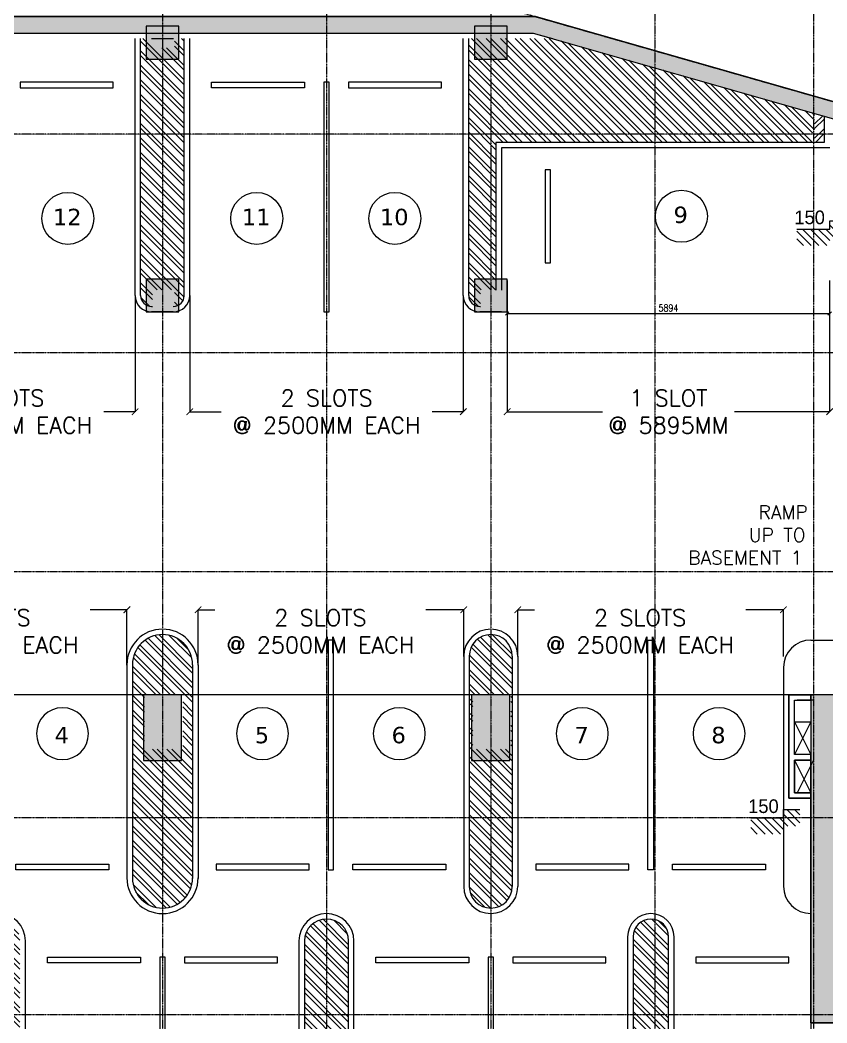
# Model space of a CAD drawing. Header units: inches. Extents: x -189245 to 740841, y -215444 to 469401.
# Drawn here: x 100189 to 114936, y 149053 to 167391 of the extents above; entities that cross this region are included whole.
import ezdxf

# ---------------------------------------------------------------- set-up
doc = ezdxf.new("R2010")
doc.units = ezdxf.units.IN
doc.header["$LTSCALE"] = 10
doc.header["$MEASUREMENT"] = 0
doc.linetypes.add('GRID NORMAL$0$GRID BASEMENT$0$GRID GROUND$0$GRID$0$$0$PHANTOM', pattern=[2.5, 1.25, -0.25, 0.25, -0.25, 0.25, -0.25])
doc.linetypes.add('PHANTOM2', pattern=[31.75, 15.875, -3.175, 3.175, -3.175, 3.175, -3.175])
for name, color, linetype in [('3', 252, 'Continuous'), ('6', 252, 'Continuous'), ('A-COLUMN HATCH', 252, 'Continuous'), ('a-dim', 8, 'Continuous'), ('A-DOOR', 1, 'Continuous'), ('A-GRID', 8, 'Continuous'), ('A-HATCH COLUMN', 252, 'Continuous'), ('A-HATCH-SOLID', 252, 'Continuous'), ('A-PARKING', 252, 'Continuous'), ('A-PLASTER', 8, 'Continuous'), ('A-RETAINING HATCH', 252, 'Continuous'), ('A-RETAINING WALL', 6, 'Continuous'), ('A-ROAD', 252, 'Continuous'), ('A-SHEARWALL', 6, 'Continuous'), ('A-TEXT', 3, 'Continuous'), ('COLUMN', 6, 'Continuous'), ('ELEVATION MARK', 2, 'Continuous'), ('EXHAUST', 2, 'Continuous'), ('TEXT', 3, 'Continuous'), ('tick', 3, 'Continuous'), ('TSG- WALL 100', 244, 'Continuous')]:
    doc.layers.add(name, color=color, linetype=linetype)
doc.layers.add('DEFPOINT', color=7, linetype='Continuous', plot=False)
doc.styles.add('250', font='romans.shx', dxfattribs={"width": 0.85})
doc.styles.add('PRSP_Simplex', font='simplex.shx')
doc.styles.add('ROMANS 300', font='romans.shx', dxfattribs={"height": 300})
doc.styles.add('VERDANA', font='verdana.TTF')
doc.dimstyles.new('loudet_dim50', dxfattribs={"dimscale": 0.5, "dimtxt": 250, "dimasz": 1.2, "dimexe": 75, "dimexo": 50, "dimgap": 75, "dimtad": 1, "dimdec": 0, "dimzin": 0, "dimdsep": 46, "dimtxsty": '250', "dimblk": 'arrw tick', "dimcen": 0.09, "dimclrd": 256, "dimclre": 256, "dimclrt": 2, "dimadec": 0, "dimazin": 0, "dimtfac": 1, "dimtdec": 0, "dimtix": 1, "dimtofl": 0, "dimtmove": 0, "dimatfit": 0, "dimldrblk": 'TICK', "dimfxl": 0.18, "dimtolj": 1, "dimtzin": 0, "dimarcsym": 0})
doc.dimstyles.get("Standard").update_dxf_attribs({"dimtxt": 0.18, "dimasz": 0.18, "dimexe": 0.18, "dimexo": 0.0625, "dimgap": 0.09, "dimtad": 0, "dimtih": 1, "dimtoh": 1, "dimdec": 4, "dimzin": 0, "dimdsep": 46, "dimtxsty": 'Standard', "dimcen": 0.09, "dimadec": 0, "dimazin": 0, "dimtfac": 1, "dimtdec": 4, "dimtofl": 0, "dimtmove": 0, "dimatfit": 3, "dimfxl": 1, "dimtolj": 1, "dimtzin": 0, "dimarcsym": 0})
pattern_1 = [(135, (78017.65, 121641.35), (-132.5825, -132.5825), []), (135, (78017.65, 121729.74), (-132.5825, -132.5825), [])]
pattern_2 = [(135, (154038.28, 121641.35), (-132.5825, -132.5825), []), (135, (154038.28, 121729.74), (-132.5825, -132.5825), [])]

# ---------------------------------------------------------------- blocks, each defined once
blk = doc.blocks.new('STEP')
at = {"color": 1}
for p, q in [((-196, -300), (-496, 0)), ((-54, -300), (-354, 0)), ((0, -213), (-213, 0)), ((220, -150), (0, 70)), ((300, -89), (61, 150)), ((300, 53), (203, 150)), ((-337, -300), (-600, -37)), ((-479, -300), (-600, -179)), ((78, -150), (-72, 0))]:
    blk.add_line(p, q, dxfattribs=at)
at = {"color": 3}
blk.add_lwpolyline([(-600, 0), (0, 0), (0, 150), (300, 150)], dxfattribs=at)
blk.add_attdef('000', (-646, 88), '', height=250, dxfattribs=at)
blk = doc.blocks.new('Park-slot2')
at = {"color": 1}
blk.add_lwpolyline([(800, 1200), (5000, 1200), (5000, 1300), (800, 1300)], close=True, dxfattribs=at)
at = {"color": 2}
blk.add_lwpolyline([(800, 850), (900, 850), (900, -850), (800, -850)], close=True, dxfattribs=at)
blk = doc.blocks.new('_ARCHTICK')
at = {"color": 0, "linetype": 'ByBlock', "ltscale": 20, "const_width": 0.15}
blk.add_lwpolyline([(-0.5, -0.5), (0.5, 0.5)], dxfattribs=at)
blk = doc.blocks.new('*D777')
at = {"layer": 'a-dim', "color": 1, "lineweight": -2}
for p, q in [((97292, 162354), (97292, 160230)), ((102292, 162354), (102292, 160230)), ((97292, 160230), (97864, 160230)), ((102292, 160230), (101721, 160230))]:
    blk.add_line(p, q, dxfattribs=at)
at = {"layer": 'Defpoints', "color": 0}
for p in [(97292, 162354), (102292, 162354), (102292, 160230)]:
    blk.add_point(p, dxfattribs=at)
at = {"layer": 'a-dim', "color": 1, "lineweight": -2, "xscale": 120, "yscale": 120, "zscale": 120, "rotation": 180}
blk.add_blockref('_ARCHTICK', (97292, 160230), dxfattribs=at)
at = {"layer": 'a-dim', "color": 1, "lineweight": -2, "xscale": 120, "yscale": 120, "zscale": 120}
blk.add_blockref('_ARCHTICK', (102292, 160230), dxfattribs=at)
at = {"layer": 'a-dim', "color": 3, "insert": (99792, 160230), "char_height": 300, "attachment_point": 5, "style": 'ROMANS 300'}
blk.add_mtext('\\A1;2 SLOTS\\P@ 2500MM EACH', dxfattribs=at)
blk = doc.blocks.new('*D778')
at = {"layer": 'a-dim', "color": 1, "lineweight": -2}
for p, q in [((103290, 162354), (103290, 160230)), ((108290, 162354), (108290, 160230)), ((103290, 160230), (103864, 160230)), ((108290, 160230), (107721, 160230))]:
    blk.add_line(p, q, dxfattribs=at)
at = {"layer": 'Defpoints', "color": 0}
for p in [(103290, 162354), (108290, 162354), (108290, 160230)]:
    blk.add_point(p, dxfattribs=at)
at = {"layer": 'a-dim', "color": 1, "lineweight": -2, "xscale": 120, "yscale": 120, "zscale": 120, "rotation": 180}
blk.add_blockref('_ARCHTICK', (103290, 160230), dxfattribs=at)
at = {"layer": 'a-dim', "color": 1, "lineweight": -2, "xscale": 120, "yscale": 120, "zscale": 120}
blk.add_blockref('_ARCHTICK', (108290, 160230), dxfattribs=at)
at = {"layer": 'a-dim', "color": 3, "insert": (105792, 160230), "char_height": 300, "attachment_point": 5, "style": 'ROMANS 300'}
blk.add_mtext('\\A1;2 SLOTS\\P@ 2500MM EACH', dxfattribs=at)
blk = doc.blocks.new('*D780')
at = {"layer": 'a-dim', "color": 1, "lineweight": -2}
for p, q in [((97286, 155754), (97286, 156609)), ((97286, 156609), (97613, 156609)), ((102142, 156609), (101470, 156609)), ((102142, 155597), (102142, 156609))]:
    blk.add_line(p, q, dxfattribs=at)
at = {"layer": 'Defpoints', "color": 0}
for p in [(102142, 156609), (97286, 155754), (102142, 155597)]:
    blk.add_point(p, dxfattribs=at)
at = {"layer": 'a-dim', "color": 1, "lineweight": -2, "xscale": 120, "yscale": 120, "zscale": 120, "rotation": 180}
blk.add_blockref('_ARCHTICK', (97286, 156609), dxfattribs=at)
at = {"layer": 'a-dim', "color": 1, "lineweight": -2, "xscale": 120, "yscale": 120, "zscale": 120}
blk.add_blockref('_ARCHTICK', (102142, 156609), dxfattribs=at)
at = {"layer": 'a-dim', "color": 3, "insert": (99541, 156214), "char_height": 300, "attachment_point": 5, "style": 'ROMANS 300'}
blk.add_mtext('\\A1;2 SLOTS\\P@ 2500MM EACH', dxfattribs=at)
blk = doc.blocks.new('*D781')
at = {"layer": 'a-dim', "color": 1, "lineweight": -2}
for p, q in [((103443, 155597), (103443, 156609)), ((103443, 156609), (103750, 156609)), ((108299, 156609), (107607, 156609)), ((108299, 155754), (108299, 156609))]:
    blk.add_line(p, q, dxfattribs=at)
at = {"layer": 'Defpoints', "color": 0}
for p in [(108299, 156609), (108299, 155754), (103443, 155597)]:
    blk.add_point(p, dxfattribs=at)
at = {"layer": 'a-dim', "color": 1, "lineweight": -2, "xscale": 120, "yscale": 120, "zscale": 120, "rotation": 180}
blk.add_blockref('_ARCHTICK', (103443, 156609), dxfattribs=at)
at = {"layer": 'a-dim', "color": 1, "lineweight": -2, "xscale": 120, "yscale": 120, "zscale": 120}
blk.add_blockref('_ARCHTICK', (108299, 156609), dxfattribs=at)
at = {"layer": 'a-dim', "color": 3, "insert": (105679, 156214), "char_height": 300, "attachment_point": 5, "style": 'ROMANS 300'}
blk.add_mtext('\\A1;2 SLOTS\\P@ 2500MM EACH', dxfattribs=at)
blk = doc.blocks.new('*D782')
at = {"layer": 'a-dim', "color": 1, "lineweight": -2}
for p, q in [((109286, 155754), (109286, 156609)), ((109286, 156609), (109593, 156609)), ((114142, 156609), (113451, 156609)), ((114142, 155754), (114142, 156609))]:
    blk.add_line(p, q, dxfattribs=at)
at = {"layer": 'Defpoints', "color": 0}
for p in [(114142, 156609), (109286, 155754), (114142, 155754)]:
    blk.add_point(p, dxfattribs=at)
at = {"layer": 'a-dim', "color": 1, "lineweight": -2, "xscale": 120, "yscale": 120, "zscale": 120, "rotation": 180}
blk.add_blockref('_ARCHTICK', (109286, 156609), dxfattribs=at)
at = {"layer": 'a-dim', "color": 1, "lineweight": -2, "xscale": 120, "yscale": 120, "zscale": 120}
blk.add_blockref('_ARCHTICK', (114142, 156609), dxfattribs=at)
at = {"layer": 'a-dim', "color": 3, "insert": (111522, 156214), "char_height": 300, "attachment_point": 5, "style": 'ROMANS 300'}
blk.add_mtext('\\A1;2 SLOTS\\P@ 2500MM EACH', dxfattribs=at)
blk = doc.blocks.new('1')
at = {"layer": 'A-DOOR'}
blk.add_circle((0, 0), 475, dxfattribs=at)
at = {"layer": 'TEXT', "style": 'VERDANA'}
blk.add_attdef('15B', (-404, -124), '', height=300, dxfattribs=at)
blk = doc.blocks.new('arrw tick')
at = {"layer": 'tick'}
blk.add_line((-53, -53), (53, 53), dxfattribs=at)
blk = doc.blocks.new('*D932')
at = {"layer": 'A-DOOR', "lineweight": -2}
for p, q in [((109092, 162628), (109092, 161987)), ((114986, 162628), (114986, 161987))]:
    blk.add_line(p, q, dxfattribs=at)
at = {"layer": 'A-DOOR', "linetype": 'Continuous', "lineweight": -2}
blk.add_line((109093, 162025), (114986, 162025), dxfattribs=at)
at = {"layer": 'Defpoints', "color": 0}
for p in [(109092, 162653), (114986, 162653), (114986, 162025)]:
    blk.add_point(p, dxfattribs=at)
at = {"layer": 'A-DOOR', "lineweight": -2, "xscale": 0.6, "yscale": 0.6, "zscale": 0.6, "rotation": 180}
blk.add_blockref('arrw tick', (109092, 162025), dxfattribs=at)
at = {"layer": 'A-DOOR', "lineweight": -2, "xscale": 0.6, "yscale": 0.6, "zscale": 0.6}
blk.add_blockref('arrw tick', (114986, 162025), dxfattribs=at)
at = {"layer": 'A-DOOR', "color": 2, "insert": (112039, 162125), "char_height": 125, "attachment_point": 5, "style": '250'}
blk.add_mtext('\\A1;5894', dxfattribs=at)
blk = doc.blocks.new('TICK')
at = {"layer": '6'}
blk.add_line((0, 0), (0, 0), dxfattribs=at)
at = {"layer": 'A-PLASTER'}
blk.add_line((-1, 0), (0, 0), dxfattribs=at)
blk = doc.blocks.new('*D913')
at = {"layer": 'a-dim', "color": 1, "lineweight": -2}
for p, q in [((114986, 162461), (114986, 160230)), ((109092, 162056), (109092, 160230)), ((109092, 160230), (110832, 160230)), ((114986, 160230), (113246, 160230))]:
    blk.add_line(p, q, dxfattribs=at)
at = {"layer": 'Defpoints', "color": 0}
for p in [(114986, 162461), (109092, 162057), (114986, 160230)]:
    blk.add_point(p, dxfattribs=at)
at = {"layer": 'a-dim', "color": 1, "lineweight": -2, "xscale": 120, "yscale": 120, "zscale": 120, "rotation": 180}
blk.add_blockref('_ARCHTICK', (109092, 160230), dxfattribs=at)
at = {"layer": 'a-dim', "color": 1, "lineweight": -2, "xscale": 120, "yscale": 120, "zscale": 120}
blk.add_blockref('_ARCHTICK', (114986, 160230), dxfattribs=at)
at = {"layer": 'a-dim', "color": 3, "insert": (112039, 160230), "char_height": 300, "attachment_point": 5, "style": 'ROMANS 300'}
blk.add_mtext('\\A1;1 SLOT\\P@ 5895MM ', dxfattribs=at)

msp = doc.modelspace()

# ---------------------------------------------------------------- hatches: boundary and pattern name
at = {"layer": 'A-COLUMN HATCH'}
h = msp.add_hatch(dxfattribs=at)
h.set_pattern_fill('ANSI32', color=256, scale=500, style=0)
h.set_pattern_definition([(45, (78017.65, 121641.35), (-132.5825, 132.5825), []), (45, (78106.04, 121641.35), (-132.5825, 132.5825), [])])
h.paths.add_polyline_path([(114711.32235, 165311.07958), (114886.11797, 165311.07958), (114886.11797, 165634.95745), (114711.32235, 165684.89434)])
h.paths.add_polyline_path([(114886.11797, 165153.88317), (114886.11797, 165311.07958), (114711.32235, 165311.07958), (114711.32235, 165153.88317)])
at = {"layer": 'A-HATCH COLUMN', "ltscale": 2}
h = msp.add_hatch(color=256, dxfattribs=at)
h.paths.add_polyline_path([(117542.30547, 149053.41648), (117542.30547, 154553.41648), (116892.30547, 154553.41648), (116892.30547, 155053.41648), (118042.30547, 155053.41648), (118042.30547, 149053.41648)])
edge = h.paths.add_edge_path()
edge.add_line((116167.30547, 149956.79671), (116167.30547, 149053.41648))
edge.add_line((116167.30547, 149053.41648), (115967.30547, 149053.41648))
edge.add_line((115967.30547, 149053.41648), (115967.30547, 150453.41648))
edge.add_line((115967.30547, 150453.41648), (115142.30547, 150453.41648))
edge.add_line((115142.30547, 150453.41648), (115142.30547, 149053.41648))
edge.add_line((115142.30547, 149053.41648), (114642.30547, 149053.41648))
edge.add_line((114642.30547, 149053.41648), (114642.30547, 155053.41648))
edge.add_line((114642.30547, 155053.41648), (115792.30547, 155053.41648))
edge.add_line((115792.30547, 155053.41648), (115792.30547, 154553.41648))
edge.add_line((115792.30547, 154553.41648), (115142.30547, 154553.41648))
edge.add_line((115142.30547, 154553.41648), (115142.30547, 150578.41648))
edge.add_line((115142.30547, 150578.41648), (116167.30547, 150578.41648))
edge.add_line((116167.30547, 150578.41648), (116167.30547, 150156.79671))
edge.add_line((116167.30547, 150156.79671), (116352.34321, 150156.29972))
edge.add_line((116352.34321, 150156.29972), (116352.34321, 149956.29972))
edge.add_line((116352.34321, 149956.29972), (116167.30547, 149956.79671))
edge.add_line((116167.30547, 149956.79671), (116167.30547, 149856.79671))
h = msp.add_hatch(color=256, dxfattribs=at)
h.paths.add_polyline_path([(115142.30547, 149053.41648), (115142.30547, 154553.41648), (115792.30547, 154553.41648), (115792.30547, 155053.41648), (114642.30547, 155053.41648), (114642.30547, 149053.41648)])
edge = h.paths.add_edge_path()
edge.add_line((116517.30547, 149956.79671), (116517.30547, 149053.41648))
edge.add_line((116517.30547, 149053.41648), (116717.30547, 149053.41648))
edge.add_line((116717.30547, 149053.41648), (116717.30547, 150453.41648))
edge.add_line((116717.30547, 150453.41648), (117542.30547, 150453.41648))
edge.add_line((117542.30547, 150453.41648), (117542.30547, 149053.41648))
edge.add_line((117542.30547, 149053.41648), (118042.30547, 149053.41648))
edge.add_line((118042.30547, 149053.41648), (118042.30547, 155053.41648))
edge.add_line((118042.30547, 155053.41648), (116892.30547, 155053.41648))
edge.add_line((116892.30547, 155053.41648), (116892.30547, 154553.41648))
edge.add_line((116892.30547, 154553.41648), (117542.30547, 154553.41648))
edge.add_line((117542.30547, 154553.41648), (117542.30547, 150578.41648))
edge.add_line((117542.30547, 150578.41648), (116517.30547, 150578.41648))
edge.add_line((116517.30547, 150578.41648), (116517.30547, 150156.79671))
edge.add_line((116517.30547, 150156.79671), (116332.26773, 150156.29972))
edge.add_line((116332.26773, 150156.29972), (116332.26773, 149956.29972))
edge.add_line((116332.26773, 149956.29972), (116517.30547, 149956.79671))
edge.add_line((116517.30547, 149956.79671), (116517.30547, 149856.79671))
at = {"layer": 'A-HATCH-SOLID', "ltscale": 2}
h = msp.add_hatch(color=256, dxfattribs=at)
h.paths.add_polyline_path([(78017.36797, 169753.41648), (78017.36797, 169053.41648), (79217.36797, 169053.41648), (79217.36797, 169753.41648)])
h.paths.add_polyline_path([(78017.36797, 165653.41648), (78017.36797, 164953.41648), (79217.36797, 164953.41648), (79217.36797, 165653.41648)])
h.paths.add_polyline_path([(78017.36797, 157653.41648), (78017.36797, 156953.41648), (79217.36797, 156953.41648), (79217.36797, 157653.41648)])
h.paths.add_polyline_path([(78717.36797, 148903.41648), (78017.36797, 148903.41648), (78017.36797, 147703.41648), (78717.36797, 147703.41648)])
h.paths.add_polyline_path([(78017.36797, 139653.41648), (78017.36797, 138953.41648), (79217.36797, 138953.41648), (79217.36797, 139653.41648)])
h.paths.add_polyline_path([(78017.36797, 131653.41648), (78017.36797, 130953.41648), (79217.36797, 130953.41648), (79217.36797, 131653.41648)])
h.paths.add_polyline_path([(78017.36797, 127553.41648), (78017.36797, 126853.41648), (79217.36797, 126853.41648), (79217.36797, 127553.41648)])
h.paths.add_polyline_path([(84692.36797, 135753.41648), (84692.36797, 134953.41648), (85892.36797, 134953.41648), (85892.36797, 135753.41648)])
h.paths.add_polyline_path([(88667.36797, 135653.41648), (88667.36797, 134953.41648), (89867.36797, 134953.41648), (89867.36797, 135653.41648)])
h.paths.add_polyline_path([(99492.36797, 129403.41648), (100092.36797, 129403.41648), (100092.36797, 130003.41648), (99492.36797, 130003.41648)])
h.paths.add_polyline_path([(105492.36797, 129403.88301), (106092.36797, 129403.88301), (106092.36797, 130003.88301), (105492.36797, 130003.88301)])
h.paths.add_polyline_path([(111492.36797, 129403.41648), (112092.36797, 129403.41648), (112092.36797, 130003.41648), (111492.36797, 130003.41648)])
h.paths.add_polyline_path([(114392.36797, 129403.41648), (114992.36797, 129403.41648), (114992.36797, 130003.41648), (114392.36797, 130003.41648)])
h.paths.add_polyline_path([(118763.91279, 130308.36053), (119347.20614, 130448.96235), (119206.60432, 131032.25569), (118623.31097, 130891.65387)])
h.paths.add_polyline_path([(111442.36797, 141553.41648), (112142.36797, 141553.41648), (112142.36797, 142753.41648), (111442.36797, 142753.41648)])
h.paths.add_polyline_path([(105442.36797, 141553.41648), (106142.36797, 141553.41648), (106142.36797, 142753.41648), (105442.36797, 142753.41648)])
h.paths.add_polyline_path([(99442.36797, 141553.41648), (100142.36797, 141553.41648), (100142.36797, 142753.41648), (99442.36797, 142753.41648)])
h.paths.add_polyline_path([(93442.36797, 141553.41648), (94142.36797, 141553.41648), (94142.36797, 142753.41648), (93442.36797, 142753.41648)])
h.paths.add_polyline_path([(93442.36797, 146353.41648), (94142.36797, 146353.41648), (94142.36797, 147553.41648), (93442.36797, 147553.41648)])
h.paths.add_polyline_path([(99442.36797, 146353.41648), (100142.36797, 146353.41648), (100142.36797, 147553.41648), (99442.36797, 147553.41648)])
h.paths.add_polyline_path([(105442.36797, 146353.41648), (106142.36797, 146353.41648), (106142.36797, 147553.41648), (105442.36797, 147553.41648)])
h.paths.add_polyline_path([(111442.36797, 146353.41648), (112142.36797, 146353.41648), (112142.36797, 147553.41648), (111442.36797, 147553.41648)])
h.paths.add_polyline_path([(108442.36797, 153853.41648), (109142.36797, 153853.41648), (109142.36797, 155053.41648), (108442.36797, 155053.41648)])
h.paths.add_polyline_path([(102442.36797, 153853.41648), (103142.36797, 153853.41648), (103142.36797, 155053.41648), (102442.36797, 155053.41648)])
h.paths.add_polyline_path([(96442.36797, 153853.41648), (97142.36797, 153853.41648), (97142.36797, 155053.41648), (96442.36797, 155053.41648)])
h.paths.add_polyline_path([(84692.36797, 161753.41648), (84692.36797, 160953.41648), (85892.36797, 160953.41648), (85892.36797, 161753.41648)])
h.paths.add_polyline_path([(88667.36797, 161653.41648), (88667.36797, 160953.41648), (89867.36797, 160953.41648), (89867.36797, 161653.41648)])
h.paths.add_polyline_path([(96492.36797, 162053.41648), (97092.36797, 162053.41648), (97092.36797, 162653.41648), (96492.36797, 162653.41648)])
h.paths.add_polyline_path([(96492.36797, 166677.41648), (97092.36797, 166677.41648), (97092.36797, 167277.41648), (96492.36797, 167277.41648)])
h.paths.add_polyline_path([(102492.36797, 166677.41648), (103092.36797, 166677.41648), (103092.36797, 167277.41648), (102492.36797, 167277.41648)])
h.paths.add_polyline_path([(102492.36797, 162053.41648), (103092.36797, 162053.41648), (103092.36797, 162653.41648), (102492.36797, 162653.41648)])
h.paths.add_polyline_path([(108492.36797, 166677.41648), (109092.36797, 166677.41648), (109092.36797, 167277.41648), (108492.36797, 167277.41648)])
h.paths.add_polyline_path([(108492.36797, 162053.41648), (109092.36797, 162053.41648), (109092.36797, 162653.41648), (108492.36797, 162653.41648)])
h.paths.add_polyline_path([(124892.36797, 162076.01537), (125492.36797, 162076.01537), (125492.36797, 162676.01537), (124892.36797, 162676.01537)])
h.paths.add_polyline_path([(124892.36797, 153553.41648), (125492.36797, 153553.41648), (125492.36797, 155053.41648), (124892.36797, 155053.41648)])
h.paths.add_polyline_path([(124892.36797, 149053.41648), (125492.36797, 149053.41648), (125492.36797, 150553.41648), (124892.36797, 150553.41648)])
h.paths.add_polyline_path([(124892.36797, 146053.41648), (125492.36797, 146053.41648), (125492.36797, 147553.41648), (124892.36797, 147553.41648)])
h.paths.add_polyline_path([(124892.36797, 141553.41648), (125492.36797, 141553.41648), (125492.36797, 143053.41648), (124892.36797, 143053.41648)])
h.paths.add_polyline_path([(124886.54631, 131804.97759), (125469.83965, 131945.57941), (125329.23783, 132528.87276), (124745.94449, 132388.27094)])
h.paths.add_polyline_path([(117392.36797, 162053.41648), (117992.36797, 162053.41648), (117992.36797, 162653.41648), (117392.36797, 162653.41648)])
h.paths.add_polyline_path([(116592.36797, 164688.09359), (117192.36797, 164688.09359), (117192.36797, 165288.09359), (116592.36797, 165288.09359)])
h.paths.add_polyline_path([(99492.36724, 133958.50249), (100092.36724, 133958.50249), (100092.36724, 134558.50249), (99492.36724, 134558.50249)])
h.paths.add_polyline_path([(105492.36711, 133959.36792), (106092.36711, 133959.36792), (106092.36711, 134559.36792), (105492.36711, 134559.36792)])
h.paths.add_polyline_path([(111492.36699, 133960.22938), (112092.36699, 133960.22938), (112092.36699, 134560.22938), (111492.36699, 134560.22938)])
h.paths.add_polyline_path([(124907.60982, 136119.92322), (125492.23186, 136254.89385), (125357.26123, 136839.51589), (124772.63919, 136704.54526)])
h.paths.add_polyline_path([(117834.58045, 134433.11723), (118419.20249, 134568.08786), (118284.23186, 135152.7099), (117699.60982, 135017.73927)])
h.paths.add_polyline_path([(88667.36797, 155053.41648), (88667.36797, 154353.41648), (89867.36797, 154353.41648), (89867.36797, 155053.41648)])
h.paths.add_polyline_path([(88667.36797, 142253.41648), (88667.36797, 141553.41648), (89867.36797, 141553.41648), (89867.36797, 142253.41648)])
h.paths.add_polyline_path([(93492.36796, 133957.58157), (94092.36796, 133957.58157), (94092.36796, 134557.58157), (93492.36796, 134557.58157)])
h.paths.add_polyline_path([(93492.36856, 129403.41648), (94092.36856, 129403.41648), (94092.36856, 130003.41648), (93492.36856, 130003.41648)])
at = {"layer": 'A-PARKING'}
h = msp.add_hatch(dxfattribs=at)
h.set_pattern_fill('ANSI32', color=8, scale=500, angle=90, style=0)
h.set_pattern_definition(pattern_1)
h.paths.add_polyline_path([(103189.24297, 165311.07958), (102811.32235, 165311.07958), (102811.32235, 162461.07958), (103011.32235, 162461.07958), (103011.32235, 162155.10565, 0.3821718943), (103189.24297, 162353.88317)])
h.paths.add_polyline_path([(102811.32235, 166884.85588), (102611.32235, 166884.85588), (102611.32235, 167053.88317), (102592.36797, 167053.88317), (102392.38361, 167053.88317), (102392.38361, 165311.07958), (102811.32235, 165311.07958)])
h.paths.add_polyline_path([(103189.24297, 167053.88317), (103011.32235, 167053.88317), (103011.32235, 166884.85588), (102811.32235, 166884.85588), (102811.32235, 165311.07958), (103189.24297, 165311.07958)])
h.paths.add_polyline_path([(102811.32235, 165311.07958), (102392.38361, 165311.07958), (102392.38361, 162353.88317, 0.4142135624), (102592.38361, 162153.88317), (102611.32235, 162153.88317), (102611.32235, 162461.07958), (102811.32235, 162461.07958)])
h.paths.add_polyline_path([(108811.32235, 165311.07958), (108389.24297, 165311.07958), (108389.24297, 162353.88317, 0.4142135624), (108589.24297, 162153.88317), (108605.07235, 162153.88317), (108605.07235, 162461.07958), (108811.32235, 162461.07958)])
h.paths.add_polyline_path([(108811.32235, 167053.88317), (108389.24297, 167053.88317), (108389.24297, 165311.07958), (108811.32235, 165311.07958)])
h.paths.add_polyline_path([(111811.32235, 166513.38753), (109919.40898, 167053.88317), (108811.32235, 167053.88317), (108811.32235, 165311.07958), (111811.32235, 165311.07958)])
h.paths.add_polyline_path([(114711.32235, 165684.89434), (111811.32235, 166513.38753), (111811.32235, 165311.07958), (114711.32235, 165311.07958)])
h.paths.add_polyline_path([(114711.32235, 165311.07958), (111811.32235, 165311.07958), (111811.32235, 165153.88317), (114711.32235, 165153.88317)])
h.paths.add_polyline_path([(111811.32235, 165311.07958), (108811.32235, 165311.07958), (108811.32235, 162461.07958), (108886.11797, 162461.07958), (108886.11797, 165153.88317), (111811.32235, 165153.88317)])
h = msp.add_hatch(dxfattribs=at)
h.set_pattern_fill('ANSI32', color=8, scale=500, angle=90, style=0)
h.set_pattern_definition(pattern_1)
h.paths.add_polyline_path([(102811.32235, 151154.20337, 0.4005318637), (103342.65201, 151696.9741), (103342.65201, 152811.07958), (102811.32235, 152811.07958)])
h.paths.add_polyline_path([(102811.32235, 152811.07958), (102242.40033, 152811.07958), (102242.41316, 151704.01188, 0.4242356066), (102811.32235, 151154.20337)])
h.paths.add_polyline_path([(102242.40033, 152811.07958), (102811.32235, 152811.07958), (102811.32235, 154061.07958), (102461.32235, 154061.07958), (102461.32235, 155061.07958), (102242.37426, 155061.07958)])
h.paths.add_polyline_path([(103342.65201, 155061.07958), (103161.32235, 155061.07958), (103161.32235, 154061.07958), (102811.32235, 154061.07958), (102811.32235, 152811.07958), (103342.65201, 152811.07958)])
h.paths.add_polyline_path([(102811.32235, 155061.07958), (103161.32235, 155061.07958), (103342.65201, 155061.07958), (103342.65201, 155603.74115, 0.4042311026), (102811.32235, 156153.56142)])
h.paths.add_polyline_path([(102242.36797, 155603.74115), (102242.37426, 155061.07958), (102811.32235, 155061.07958), (102811.32235, 156153.56142, 0.4242669859)])
h = msp.add_hatch(dxfattribs=at)
h.set_pattern_fill('ANSI32', color=8, scale=500, angle=90, style=0)
h.set_pattern_definition(pattern_1)
h.paths.add_polyline_path([(108811.32235, 156153.43334, 0.4282879854), (108398.90201, 155760.27519), (108398.90201, 155061.07958), (108811.32235, 155061.07958)])
h.paths.add_polyline_path([(108811.32235, 156153.43334), (108811.32235, 155061.07958), (109161.32235, 155061.07958), (109186.11797, 155061.07958), (109186.11797, 155760.27519, 0.4002778294)])
h.paths.add_polyline_path([(108811.32235, 154061.07958), (108461.32235, 154061.07958), (108461.32235, 155061.07958), (108398.90201, 155061.07958), (108398.90201, 152811.07958), (108811.32235, 152811.07958)])
h.paths.add_polyline_path([(109186.11797, 155061.07958), (109161.32235, 155061.07958), (109161.32235, 154061.07958), (108811.32235, 154061.07958), (108811.32235, 152811.07958), (109186.11797, 152811.07958)])
h.paths.add_polyline_path([(108811.32235, 152811.07958), (108398.90201, 152811.07958), (108398.90201, 151547.36736, 0.4282879854), (108811.32235, 151154.2092)])
h.paths.add_polyline_path([(109186.11797, 152811.07958), (108811.32235, 152811.07958), (108811.32235, 151154.2092, 0.4002778294), (109186.11797, 151547.36736)])
h = msp.add_hatch(dxfattribs=at)
h.set_pattern_fill('ANSI32', color=8, scale=500, angle=90, style=0)
h.set_pattern_definition(pattern_2)
h.paths.add_polyline_path([(112042.36797, 146561.07958), (111811.32235, 146561.07958), (111811.32235, 143811.07958), (112042.36797, 143811.07958)])
h.paths.add_polyline_path([(111811.32235, 146561.07958), (111461.32235, 146561.07958), (111461.32235, 147411.07958), (111392.36797, 147411.07958), (111392.36797, 143811.07958), (111811.32235, 143811.07958)])
h.paths.add_polyline_path([(106192.36797, 147411.07958), (106161.32235, 147411.07958), (106161.32235, 146561.07958), (105811.32235, 146561.07958), (105811.32235, 143811.07958), (106192.36797, 143811.07958)])
h.paths.add_polyline_path([(105811.32235, 146561.07958), (105461.32235, 146561.07958), (105461.32235, 147411.07958), (105386.11797, 147411.07958), (105386.11797, 146686.07958), (105386.32235, 146686.07958), (105386.32235, 146486.07958), (105386.11797, 146486.07958), (105386.11797, 143811.07958), (105811.32235, 143811.07958)])
h.paths.add_polyline_path([(105811.32235, 149211.07958), (105386.11797, 149211.07958), (105386.11797, 147636.07958), (105386.32235, 147636.07958), (105386.32235, 147436.07958), (105386.11797, 147436.07958), (105386.11797, 147411.07958), (105461.32235, 147411.07958), (105461.32235, 147561.07958), (105811.32235, 147561.07958)])
h.paths.add_polyline_path([(106192.36797, 149211.07958), (105811.32235, 149211.07958), (105811.32235, 147561.07958), (106161.32235, 147561.07958), (106161.32235, 147411.07958), (106192.36797, 147411.07958)])
h.paths.add_polyline_path([(106192.36797, 150553.55542, 0.3962451034), (105811.32235, 150953.28778), (105811.32235, 149211.07958), (106192.36797, 149211.07958)])
h.paths.add_polyline_path([(105811.32235, 150953.28778, 0.4283012863), (105386.11797, 150553.55542), (105386.11797, 149211.07958), (105811.32235, 149211.07958)])
h.paths.add_polyline_path([(99811.32235, 146561.07958), (99461.32235, 146561.07958), (99461.32235, 147411.07958), (99386.11797, 147411.07958), (99386.11797, 146686.07958), (99386.32235, 146686.07958), (99386.32235, 146486.07958), (99386.11797, 146486.07958), (99386.11797, 143811.07958), (99811.32235, 143811.07958)])
h.paths.add_polyline_path([(100186.11797, 147411.07958), (100161.32235, 147411.07958), (100161.32235, 146561.07958), (99811.32235, 146561.07958), (99811.32235, 143811.07958), (100186.11797, 143811.07958)])
h.paths.add_polyline_path([(100186.11797, 143811.07958), (99811.32235, 143811.07958), (99811.32235, 142561.07958), (100161.32235, 142561.07958), (100161.32235, 141561.07958), (100186.11797, 141561.07958)])
h.paths.add_polyline_path([(99811.32235, 143811.07958), (99386.11797, 143811.07958), (99386.11797, 142636.07958), (99386.32235, 142636.07958), (99386.32235, 142436.07958), (99386.11797, 142436.07958), (99386.11797, 141686.07958), (99386.32235, 141686.07958), (99386.32235, 141561.07958), (99461.32235, 141561.07958), (99461.32235, 142561.07958), (99811.32235, 142561.07958)])
h.paths.add_polyline_path([(99811.32235, 141561.07958), (99386.32235, 141561.07958), (99386.32235, 141486.07958), (99386.11797, 141486.07958), (99386.11797, 141353.88317, 0.4142135624), (99586.11797, 141153.88317), (99811.32235, 141153.88317)])
h.paths.add_polyline_path([(100186.11797, 141353.88317), (100186.11797, 141561.07958), (99811.32235, 141561.07958), (99811.32235, 141153.88317), (99986.11797, 141153.88317, 0.4142135624)])
h.paths.add_polyline_path([(105811.32235, 141561.07958), (105386.32235, 141561.07958), (105386.32235, 141486.07958), (105386.11797, 141486.07958), (105386.11797, 141353.88317, 0.4142135624), (105586.11797, 141153.88317), (105811.32235, 141153.88317)])
h.paths.add_polyline_path([(106192.36797, 141353.88317), (106192.36797, 141561.07958), (105811.32235, 141561.07958), (105811.32235, 141153.88317), (105992.36797, 141153.88317, 0.4142135624)])
h.paths.add_polyline_path([(99811.32235, 149211.07958), (99386.11797, 149211.07958), (99386.11797, 147636.07958), (99386.32235, 147636.07958), (99386.32235, 147436.07958), (99386.11797, 147436.07958), (99386.11797, 147411.07958), (99461.32235, 147411.07958), (99461.32235, 147561.07958), (99811.32235, 147561.07958)])
h.paths.add_polyline_path([(100186.11797, 149211.07958), (99811.32235, 149211.07958), (99811.32235, 147561.07958), (100161.32235, 147561.07958), (100161.32235, 147411.07958), (100186.11797, 147411.07958)])
h.paths.add_polyline_path([(99811.32235, 150953.0883, 0.4328042013), (99386.11797, 150553.88317), (99386.11797, 149211.07958), (99811.32235, 149211.07958)])
h.paths.add_polyline_path([(100186.11797, 150553.88317, 0.3958641371), (99811.32235, 150953.0883), (99811.32235, 149211.07958), (100186.11797, 149211.07958)])
h.paths.add_polyline_path([(94186.11797, 141353.88317), (94186.11797, 141561.07958), (93811.32234, 141561.07958), (93811.32234, 141153.88317), (93986.11797, 141153.88317, 0.4142135624)])
h = msp.add_hatch(dxfattribs=at)
h.set_pattern_fill('ANSI32', color=8, scale=500, angle=90, style=0)
h.set_pattern_definition(pattern_2)
h.paths.add_polyline_path([(111392.36797, 141353.88317, 0.4142135624), (111592.36797, 141153.88317), (111842.36797, 141153.88317, 0.4142135624), (112042.36797, 141353.88317), (112042.36797, 141553.41648), (111442.36797, 141553.41648), (111442.36797, 142753.41648), (112042.36797, 142753.41648), (112042.36797, 146353.41648), (111442.36797, 146353.41648), (111442.36797, 147553.41648), (112042.36797, 147553.41648), (112042.36797, 150628.88317, 1), (111392.36797, 150628.88317)])
at = {"layer": 'A-RETAINING HATCH', "ltscale": 2}
h = msp.add_hatch(color=256, dxfattribs=at)
h.paths.add_polyline_path([(78017.36797, 174466.41645), (75573.55006, 174466.41645), (74808.89379, 170416.55586), (74787.51877, 170259.33448), (73827.34522, 163196.89424), (73215.66904, 155926.09267), (72979.67635, 148654.55267), (73120.54239, 141369.98807), (73635.43489, 134081.92157), (74522.59345, 126829.90499), (75342.94269, 122141.34986), (78017.36797, 122141.34986), (78017.36797, 121841.34986), (75090.87575, 121841.34986), (74225.75135, 126785.80913), (73336.7221, 134053.11762), (72820.74697, 141356.50819), (72679.58223, 148656.51948), (72916.09062, 155943.94953), (73528.99027, 163229.29404), (74490.25348, 170299.74916), (74512.66915, 170464.62491), (75324.89263, 174766.41645), (78017.36797, 174766.41648)])
h.paths.add_polyline_path([(84692.36797, 172453.88317), (83392.36797, 172453.88317), (83392.36797, 172153.88317), (84692.36797, 172153.88317)])
h.paths.add_polyline_path([(90092.39924, 172153.88317), (92067.72329, 172153.88317), (96692.39924, 170832.68086), (96692.39924, 167153.88317), (109569.37593, 167153.88317), (125192.36797, 162690.59265), (125192.36797, 155053.88317), (125492.36797, 155053.88317), (125492.36797, 162916.88895), (109611.38869, 167453.88314), (96992.39924, 167453.88314), (96992.39924, 171058.97715), (92109.73595, 172453.88317), (90092.39924, 172453.88317)])
h.paths.add_polyline_path([(125192.36797, 132157.45303), (125192.36797, 141553.41648), (125492.36797, 141553.41648), (125492.36797, 131921.89602), (125492.36797, 131921.89602), (93681.47621, 124153.88317), (89867.36797, 124153.88317), (89867.36797, 124453.88317), (93645.37754, 124453.88317)])
h.paths.add_polyline_path([(84692.36797, 124453.88317), (83392.36797, 124453.88317), (83392.36797, 124153.88317), (84692.36797, 124153.88317)])
h.paths.add_polyline_path([(125192.36797, 147553.88317), (125192.36797, 149053.41648)])
edge = h.paths.add_edge_path()
edge.add_line((125492.36797, 155053.88317), (125492.36797, 162916.88895))
edge.add_line((125192.36797, 155053.88317), (125192.36797, 162053.88317))
edge.add_line((125192.36797, 150653.88317), (125192.36797, 153553.41648))
edge.add_line((125192.36797, 143153.88317), (125192.36797, 145953.88317))
edge.add_line((125192.36797, 150653.88317), (125192.36797, 153353.88317))
edge.add_line((125192.36797, 143253.88317), (125192.36797, 145953.88317))
h.paths.add_polyline_path([(90092.39924, 172453.88317), (89867.36797, 172453.88317), (89867.36797, 172153.88317), (90092.39924, 172153.88317)])
h.paths.add_polyline_path([(125492.36797, 153553.41648), (125092.36797, 153553.41648), (125092.36797, 150553.41648), (125492.36797, 150553.41648)])
h.paths.add_polyline_path([(125492.36797, 149053.41648), (125092.36797, 149053.41648), (125092.36797, 147553.41648), (125492.36797, 147553.41648)])
h.paths.add_polyline_path([(125492.36797, 146053.41648), (125092.36797, 146053.41648), (125092.36797, 143053.41648), (125492.36797, 143053.41648)])

# ---------------------------------------------------------------- linework, layer by layer
at = {"color": 2}
for points in [[(100192.38361, 166253.88314), (100192.38361, 166153.88314), (101892.38361, 166153.88314), (101892.38361, 166253.88314)], [(106189.24297, 166253.88317), (106189.24297, 166153.88317), (107889.24297, 166153.88317), (107889.24297, 166253.88317)], [(109786.11797, 162953.88317), (109886.11797, 162953.88317), (109886.11797, 164653.88317), (109786.11797, 164653.88317)], [(100114.24297, 151853.88317), (100114.24297, 151953.88317), (101814.24297, 151953.88317), (101814.24297, 151853.88317)], [(105470.77701, 151853.88317), (105470.77701, 151953.88317), (103770.77701, 151953.88317), (103770.77701, 151853.88317)], [(112114.24297, 151853.88317), (112114.24297, 151953.88317), (113814.24297, 151953.88317), (113814.24297, 151853.88317)], [(103192.57233, 150253.88317), (103192.57233, 150153.88317), (104892.57233, 150153.88317), (104892.57233, 150253.88317)], [(109192.57233, 150253.88317), (109192.57233, 150153.88317), (110892.57233, 150153.88317), (110892.57233, 150253.88317)], [(112542.57233, 150253.88317), (112542.57233, 150153.88317), (114242.57233, 150153.88317), (114242.57233, 150253.88317)]]:
    msp.add_lwpolyline(points, close=True, dxfattribs=at)
at = {"layer": '3', "color": 3, "linetype": 'GRID NORMAL$0$GRID BASEMENT$0$GRID GROUND$0$GRID$0$$0$PHANTOM', "flags": 128}
msp.add_lwpolyline([(129099.70051, 161873.70839), (128635.71769, 153196.10388), (129017.37653, 141092.11956), (129992.59111, 133020.82124), (75328.80638, 119672.28056), (74071.67228, 126517.80566), (73116.59928, 133815.57488), (72536.23342, 141152.6571), (72332.65028, 148489.83325), (72508.83494, 155817.71555), (73063.42076, 163146.76286), (73991.07251, 170427.90716), (75224.85356, 177277.67973), (129118.65489, 161880.9048)], dxfattribs=at)
at = {"layer": '3', "linetype": 'GRID NORMAL$0$GRID BASEMENT$0$GRID GROUND$0$GRID$0$$0$PHANTOM', "flags": 128}
msp.add_lwpolyline([(129099.70051, 161873.70839), (128635.71769, 153196.10388), (129017.37653, 141092.11956), (129992.59111, 133020.82124), (75328.80638, 119672.28056), (74071.67228, 126517.80566), (73116.59928, 133815.57488), (72536.23342, 141152.6571), (72332.65028, 148489.83325), (72508.83494, 155817.71555), (73063.42076, 163146.76286), (73991.07251, 170427.90716), (75224.85356, 177277.67973), (129118.65489, 161880.9048)], dxfattribs=at)
at = {"layer": 'A-COLUMN HATCH'}
msp.add_line((102592.36797, 167053.88317), (102992.36797, 167053.88317), dxfattribs=at)
at = {"layer": 'A-COLUMN HATCH', "linetype": 'PHANTOM2'}
msp.add_line((114642.36797, 151053.88317), (114642.36797, 151053.88317), dxfattribs=at)
at = {"layer": 'A-GRID', "linetype": 'GRID NORMAL$0$GRID BASEMENT$0$GRID GROUND$0$GRID$0$$0$PHANTOM'}
for p, q in [((102792.36797, 178562.49557), (102792.36797, 120834.15344)), ((105792.36797, 178562.49557), (105792.36797, 120834.15344)), ((108792.36797, 178562.49557), (108792.36797, 120834.15344)), ((111792.36797, 178562.49557), (111792.36797, 120834.15344)), ((114692.36797, 178562.49557), (114692.36797, 120834.15344)), ((134963.03974, 165303.88317), (67947.5999, 165303.88317)), ((134963.03974, 161303.88317), (67947.5999, 161303.88317)), ((134963.03974, 157303.88317), (67947.63143, 157303.88317)), ((134963.03974, 155053.88317), (67947.63143, 155053.88317)), ((134963.03974, 152803.88317), (67947.63143, 152803.88317)), ((134963.03974, 149203.88317), (67947.5999, 149203.88317))]:
    msp.add_line(p, q, dxfattribs=at)
at = {"layer": 'A-RETAINING WALL', "linetype": 'Continuous'}
msp.add_lwpolyline([(89867.36797, 172153.88317), (92067.72329, 172153.88317), (96692.39924, 170832.68086), (96692.39924, 167153.88317), (109569.37593, 167153.88317), (125192.36797, 162690.59265), (125192.36797, 155053.88317), (125492.36797, 155053.88317), (125492.36797, 162916.88895), (109611.38869, 167453.88314), (96992.39924, 167453.88314), (96992.39924, 171058.97715), (92109.73595, 172453.88317), (89867.36797, 172453.88317), (89867.36797, 172153.88317)], dxfattribs=at)
at = {"layer": 'A-ROAD', "color": 251}
for p, q in [((102292.38361, 162353.88317), (102292.38361, 167053.88317)), ((102392.38361, 162353.88317), (102392.38361, 167053.88317)), ((103189.24297, 162353.88317), (103189.24297, 167053.88317)), ((103289.24297, 162353.88317), (103289.24297, 167053.88317)), ((108289.24297, 162353.88317), (108289.24297, 167053.88317)), ((108389.24297, 162353.88317), (108389.24297, 167053.88317)), ((114886.11797, 165153.88317), (108886.11797, 165153.88317)), ((108886.11797, 165153.88317), (108886.11797, 162453.88301)), ((114986.11797, 165053.88317), (108986.11797, 165053.88317)), ((108986.11797, 165053.88317), (108986.11797, 162453.88301)), ((102592.38361, 162153.88317), (102611.32235, 162153.88317)), ((108589.24297, 162153.88317), (108605.07235, 162153.88317)), ((102989.24297, 162053.88317), (102592.38361, 162053.88317)), ((108986.11797, 162053.88317), (108589.24297, 162053.88317)), ((108298.90201, 155760.27519), (108298.90201, 151547.36736)), ((108398.90201, 155760.27519), (108398.90201, 151547.36736)), ((109186.11797, 155760.27519), (109186.11797, 151547.36736)), ((109286.11797, 155759.87514), (109286.11797, 151547.36736)), ((102142.36797, 155603.74115), (102142.41316, 151704.02519)), ((102242.36797, 155603.74115), (102242.41316, 151704.02635)), ((103342.65201, 155603.74115), (103342.65201, 151696.35998)), ((103442.65201, 155603.74115), (103442.65201, 151696.35998)), ((100286.11797, 141353.88317), (100286.11797, 150553.88317)), ((111292.36797, 150628.88317), (111292.36797, 141353.88317)), ((111392.36797, 150628.88317), (111392.36797, 141353.88317)), ((112042.36797, 141353.88317), (112042.36797, 150628.88317)), ((112142.36797, 141353.88317), (112142.36797, 150628.88317))]:
    msp.add_line(p, q, dxfattribs=at)
at = {"layer": 'A-ROAD'}
msp.add_line((114886.11797, 165634.95745), (114886.11797, 165153.88317), dxfattribs=at)
at = {"layer": 'A-ROAD', "color": 1}
for p, q in [((114642.36797, 156053.88317), (117504.86797, 156053.88317)), ((114142.36797, 155553.88317), (114142.36797, 151553.88317)), ((114642.36797, 151053.88317), (114642.36797, 148053.88317))]:
    msp.add_line(p, q, dxfattribs=at)
at = {"layer": 'A-ROAD', "color": 251}
for points in [[(105286.11797, 150553.88317), (105286.11797, 141353.88317, 0.4142135624), (105586.11797, 141053.88317), (105992.36797, 141053.88317, 0.4142135624), (106292.36797, 141353.88317), (106292.36797, 150553.88317)], [(105386.11797, 150553.88317), (105386.11797, 141353.88317, 0.4142135624), (105586.11797, 141153.88317), (105992.36797, 141153.88317, 0.4142135624), (106192.36797, 141353.88317), (106192.36797, 150553.88317)]]:
    msp.add_lwpolyline(points, format="xyb", dxfattribs=at)
for centre, radius, start, end in [((102592.38361, 162353.88317), 300, 180, 270), ((102592.38361, 162353.88317), 200, 180, 270), ((102989.24297, 162353.88317), 300, 270, 0), ((102989.24297, 162353.88317), 200, 270, 0), ((108589.24297, 162353.88317), 300, 180, 270), ((108589.24297, 162353.88317), 200, 180, 270), ((102792.50999, 155603.74115), 650.14202, 0, 180), ((108792.50999, 155760.27519), 493.60798, 0, 180), ((102792.50999, 155603.74115), 550.14202, 0, 180), ((108792.50999, 155760.27519), 393.60798, 0, 180), ((102792.55518, 151704.02519), 650.14202, 180, 0), ((102792.55518, 151704.02519), 550.14202, 180, 0), ((108792.50999, 151547.36736), 493.60798, 180, 0), ((108792.50999, 151547.36736), 393.60798, 180, 0), ((99786.11797, 150553.88317), 500, 0, 180), ((105789.24297, 150550.75817), 503.1347, 0.355869831, 179.644130169), ((105789.24297, 150550.75817), 403.1347, 0.355869831, 179.644130169), ((111717.36797, 150628.88317), 425, 0, 180), ((111717.36797, 150628.88317), 325, 0, 180)]:
    msp.add_arc(centre, radius, start, end, dxfattribs=at)
at = {"layer": 'A-ROAD', "color": 1}
for centre, start, end in [((114642.36797, 155553.88317), 90, 180), ((114642.36797, 151553.88317), 180, 270)]:
    msp.add_arc(centre, 500, start, end, dxfattribs=at)
at = {"layer": 'A-SHEARWALL', "ltscale": 2}
msp.add_lwpolyline([(97092.36797, 167053.88317), (97092.36797, 167153.88317), (109569.37593, 167153.88317), (109919.40898, 167053.88317)], dxfattribs=at)
at = {"layer": 'A-SHEARWALL'}
msp.add_lwpolyline([(115142.30547, 149053.41648), (115142.30547, 154553.41648), (115792.30547, 154553.41648), (115792.30547, 155053.41648), (114642.30547, 155053.41648), (114642.30547, 149053.41648), (115142.30547, 149053.41648)], dxfattribs=at)
at = {"layer": 'COLUMN', "linetype": 'Continuous'}
for points in [[(102492.36797, 166677.41648), (103092.36797, 166677.41648), (103092.36797, 167277.41648), (102492.36797, 167277.41648)], [(108492.36797, 166677.41648), (109092.36797, 166677.41648), (109092.36797, 167277.41648), (108492.36797, 167277.41648)], [(102492.36797, 162053.41648), (103092.36797, 162053.41648), (103092.36797, 162653.41648), (102492.36797, 162653.41648)], [(108492.36797, 162053.41648), (109092.36797, 162053.41648), (109092.36797, 162653.41648), (108492.36797, 162653.41648)], [(102442.36797, 153853.41648), (103142.36797, 153853.41648), (103142.36797, 155053.41648), (102442.36797, 155053.41648)], [(108442.36797, 153853.41648), (109142.36797, 153853.41648), (109142.36797, 155053.41648), (108442.36797, 155053.41648)]]:
    msp.add_lwpolyline(points, close=True, dxfattribs=at)
at = {"layer": 'DEFPOINT'}
for points in [[(83392.36797, 172453.88317), (92109.73594, 172453.88317), (93792.36797, 171973.17656), (93861.91153, 171953.30884), (93861.91153, 170139.85946), (96992.39924, 170139.85946), (96992.39924, 167453.88314), (109611.38869, 167453.88314), (125492.36797, 162916.88895), (125492.36797, 155053.88317), (125492.36797, 131924.4639), (117992.36797, 130090.4448), (117992.36797, 149128.88317), (118517.36795, 149128.88317), (118504.86797, 150079.30114), (118042.30547, 150079.30114), (118042.30812, 153059.13747), (118392.30545, 153053.45306), (118392.30545, 153753.41648), (118042.30812, 153753.41648), (118042.30812, 155053.88317), (72887.20415, 155053.88317)], [(83392.36797, 172453.88317), (92109.73596, 172453.88317), (96992.39924, 171058.96824), (96992.39924, 167453.88314), (109611.38869, 167453.88314), (112545.68778, 166615.59113), (117420.82488, 165222.82635), (125492.36797, 162916.88895), (125492.36797, 162916.88895), (125492.36797, 131921.89602), (93681.47621, 124153.88317), (83392.36797, 124153.88316)], [(117992.36797, 149053.41648), (114642.30547, 149053.41648), (114642.30547, 153161.22334), (114242.30547, 153161.22334), (114242.30546, 155053.88317), (90692.36797, 155053.88317)]]:
    msp.add_lwpolyline(points, dxfattribs=at)
for points in [[(90692.36797, 155053.88317), (90692.36797, 151209.88317), (91217.36797, 151209.88317), (91217.36797, 149053.88317), (90242.36797, 149053.88317), (90242.36797, 147553.88317), (90692.36797, 147553.88317), (90692.36797, 143803.88317), (89867.36797, 143803.88317), (89867.36797, 141553.88317), (93842.78691, 141553.88317), (93842.78691, 129546.68644), (105992.50999, 129546.68644), (105992.50999, 127160.15754), (117992.36797, 130090.4448), (117992.36797, 149053.41648), (114642.30547, 149053.41647), (114642.30547, 153161.22334), (114242.30547, 153161.22334), (114242.30546, 155053.88317)], [(114242.30547, 155053.88317), (114642.30547, 155053.88317), (114642.30547, 153161.22334), (114242.30547, 153161.22334)]]:
    msp.add_lwpolyline(points, close=True, dxfattribs=at)
at = {"layer": 'EXHAUST', "color": 2, "ltscale": 0.5}
msp.add_line((114693.58176, 154953.88317), (114392.36797, 154953.88317), dxfattribs=at)
for points in [[(114242.30547, 153161.22334), (114242.30547, 155053.88317)], [(114292.36797, 155053.88317), (114692.36797, 155053.88317)], [(114342.30547, 154561.22334), (114342.30547, 154953.88317)]]:
    msp.add_lwpolyline(points, dxfattribs=at)
at = {"layer": 'EXHAUST', "color": 1, "ltscale": 0.5}
msp.add_lwpolyline([(114342.30547, 153961.22334), (114342.30547, 154561.22334), (114642.30547, 154561.22334), (114642.30547, 153961.22334)], close=True, dxfattribs=at)
for points in [[(114342.30547, 154561.22334), (114642.30547, 153961.22334)], [(114642.30547, 154561.22334), (114342.30547, 153961.22334)], [(114342.30547, 153861.22334), (114642.30547, 153261.22334)], [(114692.36797, 153861.22334), (114392.36797, 153261.22334)]]:
    msp.add_lwpolyline(points, dxfattribs=at)
at = {"layer": 'EXHAUST', "color": 2, "ltscale": 0.5}
msp.add_lwpolyline([(114642.30547, 153261.22334), (114642.30547, 153861.22334), (114342.30547, 153861.22334), (114342.30547, 153261.22334)], close=True, dxfattribs=at)
at = {"layer": 'TSG- WALL 100', "color": 4, "ltscale": 2}
msp.add_lwpolyline([(114642.30547, 155053.88317), (114242.30547, 155053.88317), (114242.30547, 153161.22334), (114642.30547, 153161.22334), (114642.30547, 153261.22334), (114342.30547, 153261.22334), (114342.30547, 153861.22334), (114642.30547, 153861.22334), (114642.30547, 153961.22334), (114342.30547, 153961.22334), (114342.30547, 154561.22334), (114342.30547, 154953.88317), (114642.30547, 154953.88317)], close=True, dxfattribs=at)

# ---------------------------------------------------------------- block references
at = {"layer": 'A-DOOR'}
for p, values in [((101062.60693, 163764.61492), {'15B': ' 12'}), ((104514.85305, 163764.61492), {'15B': ' 11'}), ((107039.24297, 163764.61492), {'15B': ' 10'}), ((112275.38622, 163803.88317), {'15B': '  9'})]:
    msp.add_blockref('1', p, dxfattribs=at).add_auto_attribs(values)
ref = msp.add_blockref('1', (100964.24297, 154343.15141), dxfattribs=dict(at, xscale=-1, rotation=180))
ref.add_attrib('15B', '  4', (100560.6883, 154167.448), dxfattribs={"layer": 'TEXT', "height": 300, "style": 'VERDANA'})
ref = msp.add_blockref('1', (104620.77701, 154343.15141), dxfattribs=dict(at, xscale=-1, rotation=180))
ref.add_attrib('15B', '  5', (104217.22234, 154167.448), dxfattribs={"layer": 'TEXT', "height": 300, "style": 'VERDANA'})
ref = msp.add_blockref('1', (107120.77701, 154343.15141), dxfattribs=dict(at, xscale=-1, rotation=180))
ref.add_attrib('15B', '  6', (106717.22234, 154167.448), dxfattribs={"layer": 'TEXT', "height": 300, "style": 'VERDANA'})
ref = msp.add_blockref('1', (110464.24297, 154343.15141), dxfattribs=dict(at, xscale=-1, rotation=180))
ref.add_attrib('15B', '  7', (110060.6883, 154167.448), dxfattribs={"layer": 'TEXT', "height": 300, "style": 'VERDANA'})
ref = msp.add_blockref('1', (112964.24297, 154343.15141), dxfattribs=dict(at, xscale=-1, rotation=180))
ref.add_attrib('15B', '  8', (112560.6883, 154167.448), dxfattribs={"layer": 'TEXT', "height": 300, "style": 'VERDANA'})
at = {"layer": 'A-PARKING', "color": 1}
for p, rotation in [((104539.24297, 167053.88317), 270), ((107120.77701, 151053.88317), 90), ((101542.57233, 151053.88317), 270), ((107542.57233, 151053.88317), 270)]:
    msp.add_blockref('Park-slot2', p, dxfattribs=dict(at, rotation=rotation))
at = {"layer": 'A-PARKING', "color": 1, "xscale": -1, "rotation": 270}
msp.add_blockref('Park-slot2', (110464.24297, 151053.88317), dxfattribs=at)
at = {"layer": 'ELEVATION MARK'}
for p in [(114986.93829, 163570.52179), (114142.36797, 152803.88317)]:
    msp.add_blockref('STEP', p, dxfattribs=at).add_auto_attribs({'000': '150'})

# ---------------------------------------------------------------- texts
at = {"layer": 'A-TEXT', "linetype": 'Continuous', "insert": (111433.60976, 158516.77293), "char_height": 250, "width": 3216.2546084, "attachment_point": 1, "style": 'PRSP_Simplex'}
msp.add_mtext('\\pi2252;RAMP\\P\\pi2073.4;UP TO \\P\\pi966.25;BASEMENT 1', dxfattribs=at)

# ---------------------------------------------------------------- dimensions: what is measured, and where the dimension line sits
at = {"layer": 'a-dim', "color": 3}
for base, p1, p2, picture, middle in [((102292.38361, 160229.84692), (97292.38361, 162353.88314), (102292.38361, 162353.88317), '*D777', (99792.38361, 160229.84692)), ((108289.56032, 160229.73495), (103289.56032, 162353.77117), (108289.56032, 162353.7712), '*D778', (105792.36797, 160229.73495)), ((102142.36797, 156609.05568), (97286.11797, 155753.88317), (102142.36797, 155597.34913), '*D780', (99541.23486, 156214.03242)), ((108298.90201, 156609.05568), (103442.65201, 155597.34913), (108298.90201, 155753.88317), '*D781', (105678.64331, 156214.03242)), ((114142.36797, 156609.05568), (109286.11797, 155753.88317), (114142.36797, 155753.88317), '*D782', (111522.10927, 156214.03242))]:
    dim = msp.add_linear_dim(base=base, p1=p1, p2=p2, text='2 SLOTS\\P@ 2500MM EACH', dimstyle='Standard', override={"dimasz": 120, "dimtxsty": 'ROMANS 300', "dimblk1": 'ARCHTICK', "dimblk2": 'ARCHTICK', "dimsah": 1, "dimclrd": 1, "dimclre": 1, "dimclrt": 3, "dimtmove": 1}, dxfattribs=at)
    dim.commit()
    dim.dimension.update_dxf_attribs({"geometry": picture, "text_midpoint": middle, "dimtype": 160})
dim = msp.add_linear_dim(base=(114986.11797, 160229.73495), p1=(109092.36797, 162056.55394), p2=(114986.11797, 162461.07958), text='1 SLOT\\P@ 5895MM ', dimstyle='Standard', override={"dimasz": 120, "dimtxsty": 'ROMANS 300', "dimblk1": 'ARCHTICK', "dimblk2": 'ARCHTICK', "dimsah": 1, "dimclrd": 1, "dimclre": 1, "dimclrt": 3, "dimtmove": 1}, dxfattribs=at)
dim.commit()
dim.dimension.update_dxf_attribs({"geometry": '*D913', "text_midpoint": (112039.24297, 160229.73495)})
at = {"layer": 'A-DOOR'}
dim = msp.add_linear_dim(base=(114986.11797, 162024.73414), p1=(109092.36797, 162653.41648), p2=(114986.11797, 162653.41648), dimstyle='loudet_dim50', override={"dimarcsym": 1}, dxfattribs=at)
dim.commit()
dim.dimension.update_dxf_attribs({"geometry": '*D932', "text_midpoint": (112039.24297, 162124.73414)})

doc.saveas('drawing.dxf')
